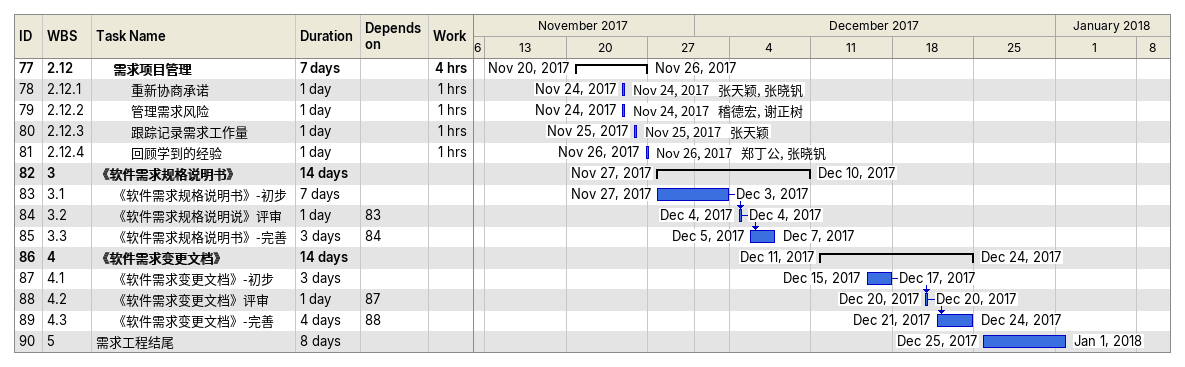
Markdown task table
| ID | WBS | Task | Duration | Start | Finish | Predecessors | Resources | Work (h) |
|---|---|---|---|---|---|---|---|---|
| 77 | 2.12 | **需求项目管理** | 7d | 2017-11-20 | 2017-11-26 |  |  | 4 |
| 78 | 2.12.1 | 重新协商承诺 | 1d | 2017-11-24 | 2017-11-24 |  | 张天颖, 张晓钒 | 1 |
| 79 | 2.12.2 | 管理需求风险 | 1d | 2017-11-24 | 2017-11-24 |  | 稽德宏, 谢正树 | 1 |
| 80 | 2.12.3 | 跟踪记录需求工作量 | 1d | 2017-11-25 | 2017-11-25 |  | 张天颖 | 1 |
| 81 | 2.12.4 | 回顾学到的经验 | 1d | 2017-11-26 | 2017-11-26 |  | 郑丁公, 张晓钒 | 1 |
| 82 | 3 | **《软件需求规格说明书》** | 14d | 2017-11-27 | 2017-12-10 |  |  |  |
| 83 | 3.1 | 《软件需求规格说明书》-初步 | 7d | 2017-11-27 | 2017-12-03 |  |  |  |
| 84 | 3.2 | 《软件需求规格说明说》评审 | 1d | 2017-12-04 | 2017-12-04 | 83 |  |  |
| 85 | 3.3 | 《软件需求规格说明书》-完善 | 3d | 2017-12-05 | 2017-12-07 | 84 |  |  |
| 86 | 4 | **《软件需求变更文档》** | 14d | 2017-12-11 | 2017-12-24 |  |  |  |
| 87 | 4.1 | 《软件需求变更文档》-初步 | 3d | 2017-12-15 | 2017-12-17 |  |  |  |
| 88 | 4.2 | 《软件需求变更文档》评审 | 1d | 2017-12-20 | 2017-12-20 | 87 |  |  |
| 89 | 4.3 | 《软件需求变更文档》-完善 | 4d | 2017-12-21 | 2017-12-24 | 88 |  |  |
| 90 | 5 | 需求工程结尾 | 8d | 2017-12-25 | 2018-01-01 |  |  |  |
